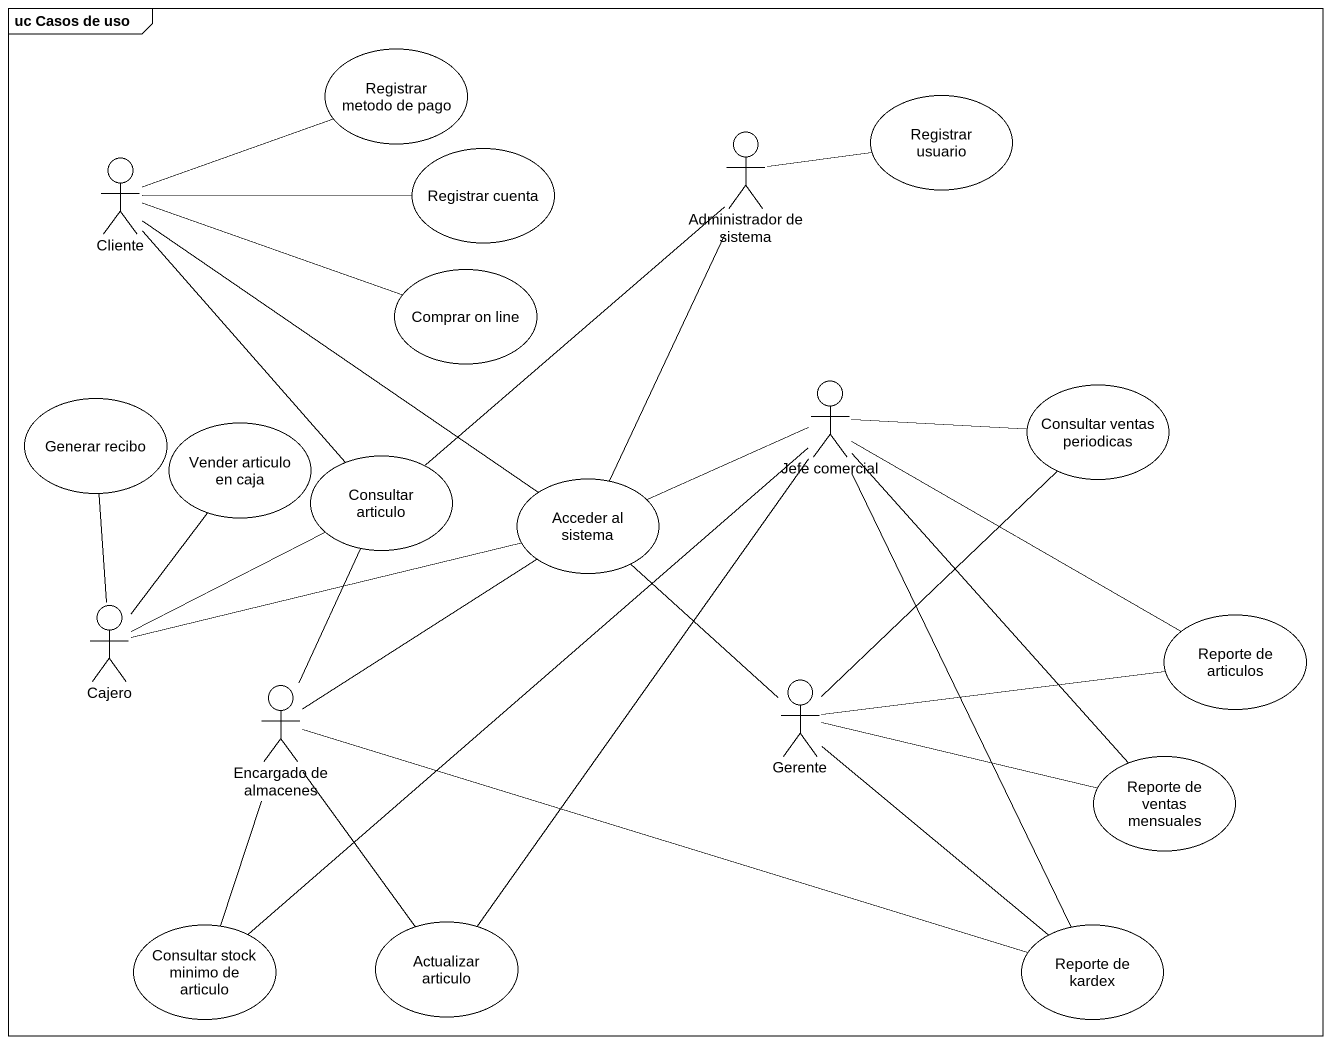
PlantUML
@startuml
mainframe uc Casos de uso
usecase "Registrar metodo de pago" as Registrar_metodo_de_pago
actor "Administrador de sistema" as Administrador_de_sistema
usecase "Registrar usuario" as Registrar_usuario
actor Cliente
usecase "Registrar cuenta" as Registrar_cuenta
usecase "Comprar on line" as Comprar_on_line
actor "Jefe comercial" as Jefe_comercial
usecase "Consultar ventas periodicas" as Consultar_ventas_periodicas
usecase "Generar recibo" as Generar_recibo
usecase "Vender articulo en caja" as Vender_articulo_en_caja
usecase "Consultar articulo" as Consultar_articulo
usecase "Acceder al sistema" as Acceder_al_sistema
actor Cajero
usecase "Reporte de articulos" as Reporte_de_articulos
actor "Encargado de almacenes" as Encargado_de_almacenes
actor Gerente
usecase "Reporte de ventas mensuales" as Reporte_de_ventas_mensuales
usecase "Consultar stock minimo de articulo" as Consultar_stock_minimo_de
usecase "Actualizar articulo" as Actualizar_articulo
usecase "Reporte de kardex" as Reporte_de_kardex
Registrar_metodo_de_pago -left- Cliente
Administrador_de_sistema -right- Registrar_usuario
Administrador_de_sistema -- Consultar_articulo
Administrador_de_sistema -- Acceder_al_sistema
Cliente -right- Registrar_cuenta
Cliente -right- Comprar_on_line
Cliente -- Consultar_articulo
Cliente -- Acceder_al_sistema
Jefe_comercial -right- Consultar_ventas_periodicas
Jefe_comercial -left- Acceder_al_sistema
Jefe_comercial -right- Reporte_de_articulos
Jefe_comercial -- Reporte_de_ventas_mensuales
Jefe_comercial -- Actualizar_articulo
Jefe_comercial -- Reporte_de_kardex
Cajero -up- Generar_recibo
Cajero -up- Vender_articulo_en_caja
Cajero -up- Consultar_articulo
Cajero -right- Acceder_al_sistema
Encargado_de_almacenes -up- Consultar_articulo
Encargado_de_almacenes -up- Acceder_al_sistema
Encargado_de_almacenes -- Consultar_stock_minimo_de
Encargado_de_almacenes -- Actualizar_articulo
Encargado_de_almacenes -right- Reporte_de_kardex
Gerente -up- Consultar_ventas_periodicas
Gerente -up- Acceder_al_sistema
Gerente -right- Reporte_de_articulos
Gerente -right- Reporte_de_ventas_mensuales
Gerente -- Reporte_de_kardex
Consultar_stock_minimo_de -up- Jefe_comercial
@enduml
